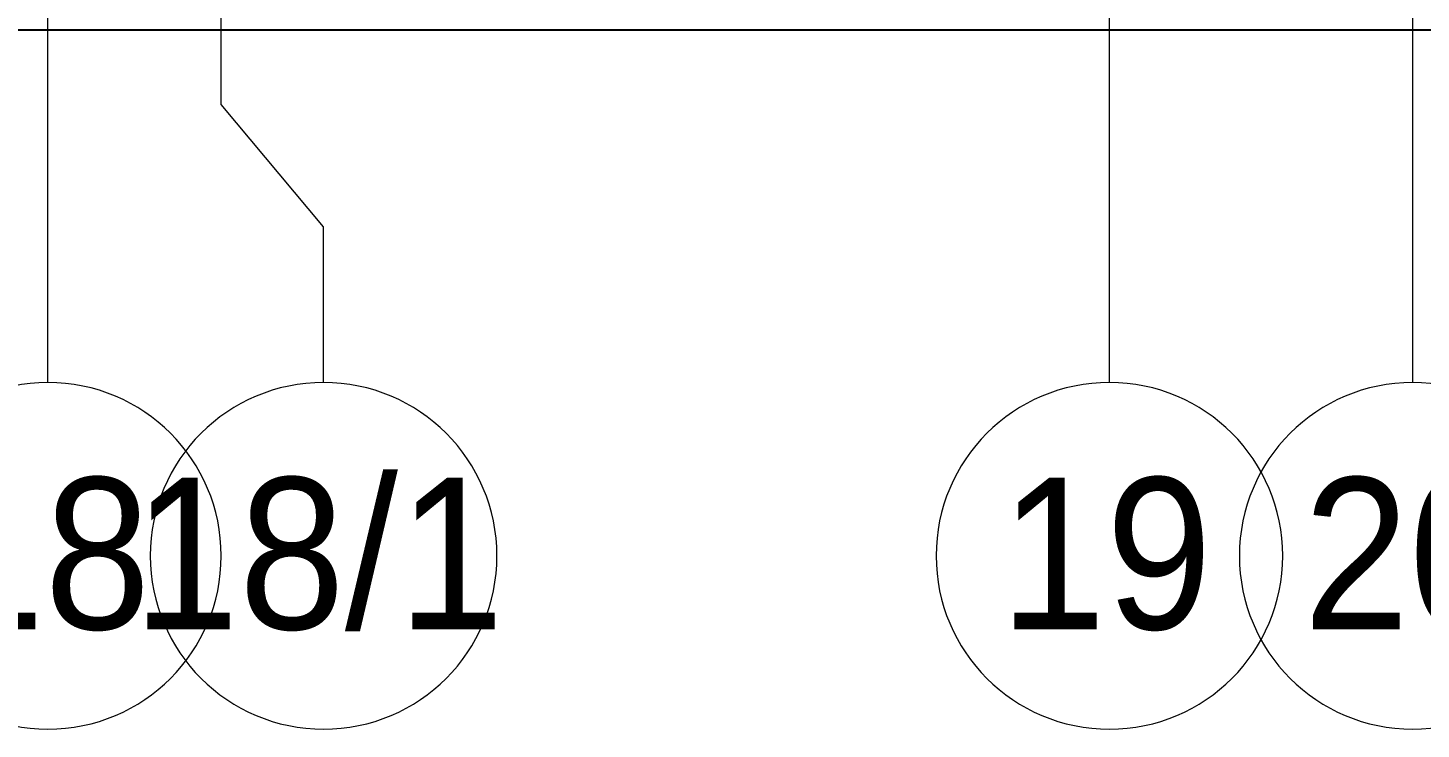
# Model space of a CAD drawing. Header units: millimetres. Extents: x -164500 to 426394, y -23753 to 102118.
# Drawn here: x 65632 to 72064, y -3642 to -405 of the extents above; entities that cross this region are included whole.
import ezdxf

# ---------------------------------------------------------------- set-up
doc = ezdxf.new("R2010")
doc.units = ezdxf.units.MM
doc.layers.add('Оси', color=7, linetype='Continuous', lineweight=9)
doc.layers.add('Оси-1', color=7, linetype='Continuous', lineweight=20)
doc.styles.add('Arial', font='arial.ttf', dxfattribs={"width": 0.9, "height": 700})

# ---------------------------------------------------------------- blocks, each defined once
blk = doc.blocks.new('Ось сетки - D8-29747960-Объем проектирования 1 этажа')
at = {"layer": 'Оси-1'}
for start, end in [(360, 180), (180, 360)]:
    blk.add_arc((0, 0), 4, start, end, dxfattribs=at)

msp = doc.modelspace()

# ---------------------------------------------------------------- linework, layer by layer
msp.add_line((72344.702, -416.062), (-225.298, -416.062))
at = {"layer": 'Оси'}
for points in [[(65724.702, -2042.321), (65724.702, 2957.679), (65724.702, 22262.009), (65724.702, 27262.009)], [(66997.354, -2042.321), (66997.354, -1322.84), (66524.702, -759.518), (66524.702, 4240.482), (66524.702, 22262.009), (66524.702, 27262.009)], [(70624.702, -2042.321), (70624.702, 2957.679), (70624.702, 22262.009), (70624.702, 27262.009)], [(72024.702, -2042.321), (72024.702, 2957.679), (72024.702, 22262.009), (72024.702, 27262.009)]]:
    msp.add_lwpolyline(points, dxfattribs=at)

# ---------------------------------------------------------------- block references
at = {"layer": 'Оси-1', "xscale": 199.9999999999999, "yscale": 199.9999999999999, "zscale": 199.9999999999999}
for p in [(65724.702, -2842.321), (66997.354, -2842.321), (70624.702, -2842.321), (72024.702, -2842.321)]:
    msp.add_blockref('Ось сетки - D8-29747960-Объем проектирования 1 этажа', p, dxfattribs=at)

# ---------------------------------------------------------------- texts
at = {"layer": 'Оси', "char_height": 700, "attachment_point": 1, "style": 'Arial'}
for s, insert, width in [('18/1', (66116.822, -2481.028), 2121.26512), ('18', (65219.47, -2481.028), 1212.1515), ('19', (70119.47, -2481.028), 1212.1515), ('20', (71519.47, -2481.028), 1212.1515)]:
    msp.add_mtext(s, dxfattribs=dict(at, insert=insert, width=width))

doc.saveas('drawing.dxf')
